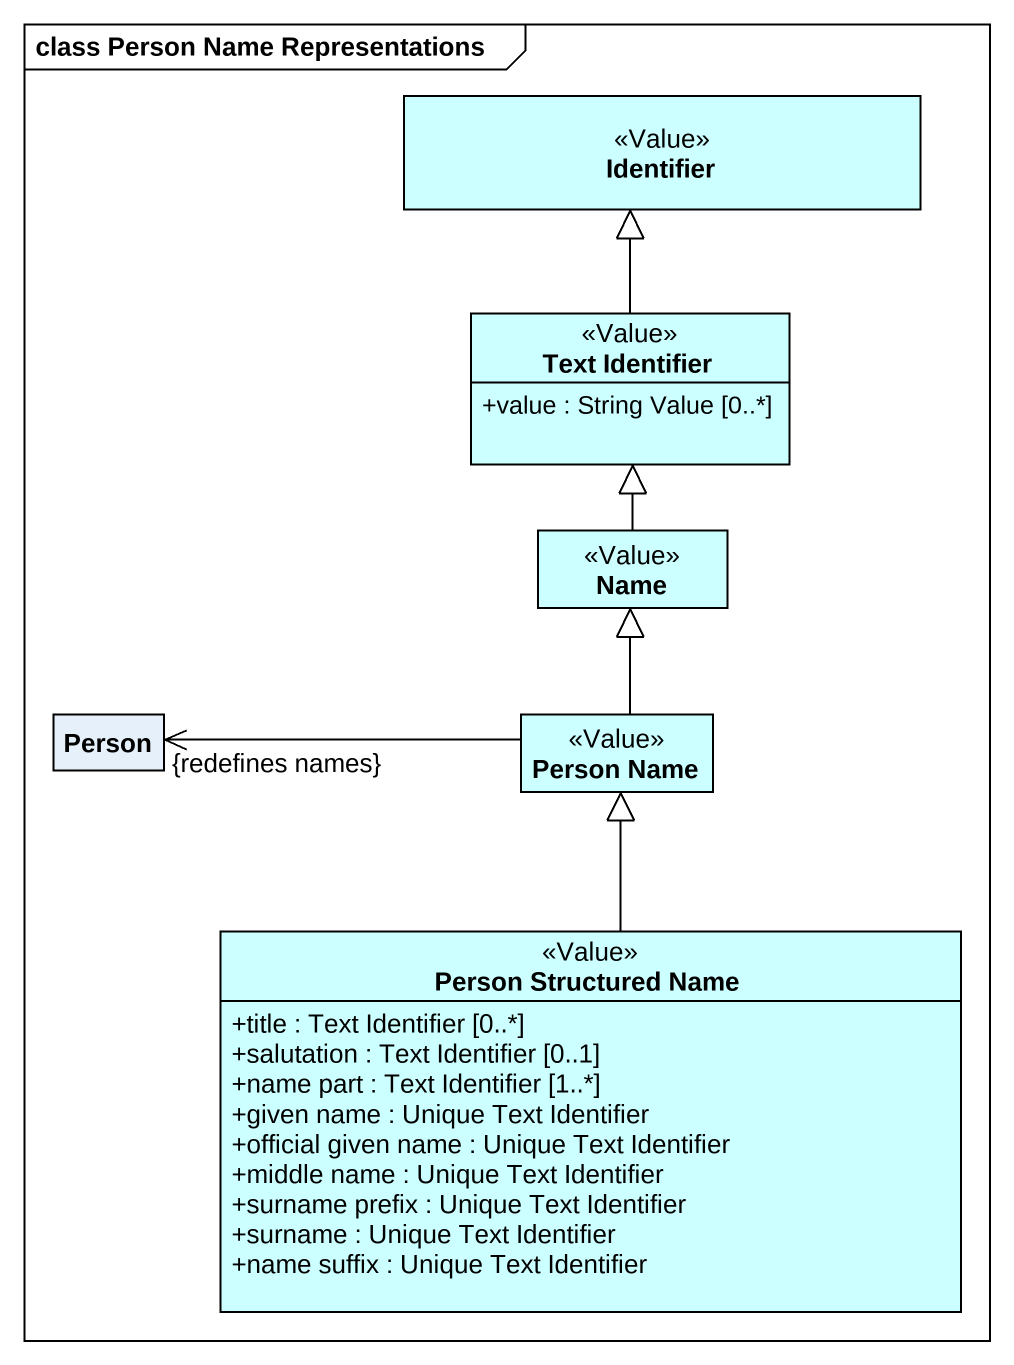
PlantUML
@startuml
mainframe class Person Name Representations
hide circle
hide empty members
skinparam classAttributeIconSize 0
class Identifier <<Value>> #CCFFFF
class "Text Identifier" as Text_Identifier <<Value>> #CCFFFF {
  +value : String Value [0..*]
}
class Name <<Value>> #CCFFFF
class "Person" as Person_
class "Person Name" as Person_Name <<Value>> #CCFFFF
class "Person Structured Name" as Person_Structured_Name <<Value>> #CCFFFF {
  +title : Text Identifier [0..*]
  +salutation : Text Identifier [0..1]
  +name part : Text Identifier [1..*]
  +given name : Unique Text Identifier
  +official given name : Unique Text Identifier
  +middle name : Unique Text Identifier
  +surname prefix : Unique Text Identifier
  +surname : Unique Text Identifier
  +name suffix : Unique Text Identifier
}
Text_Identifier -up-|> Identifier
Name -up-|> Text_Identifier
Person_Name -up-|> Name
Person_Name -left-> "{redefines names}" Person_
Person_Structured_Name -up-|> Person_Name
@enduml
